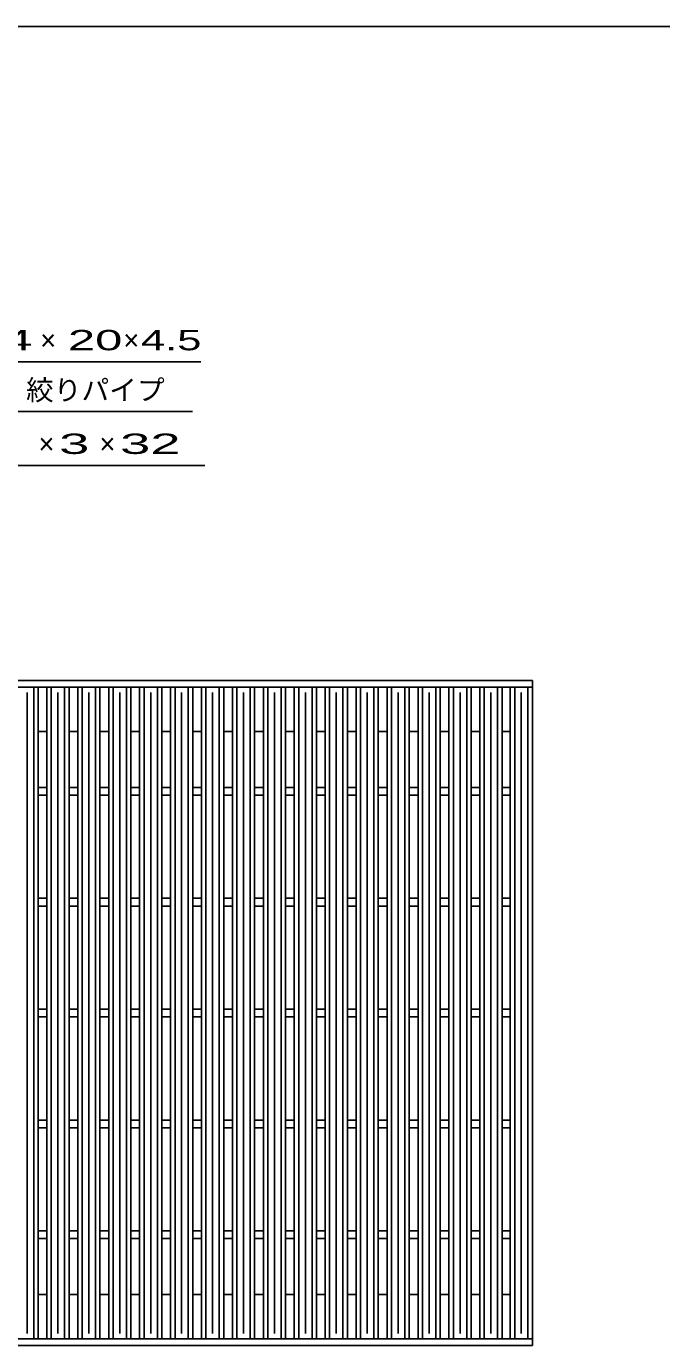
# Model space of a CAD drawing. Units: millimetres, scale not verified. Extents: x -1820 to 1736, y -1282 to 1048.
# Drawn here: x -874 to -301, y -142 to 1048 of the extents above; entities that cross this region are included whole.
import ezdxf
from ezdxf.enums import TextEntityAlignment as Align

# ---------------------------------------------------------------- set-up
doc = ezdxf.new("R2010")
doc.units = ezdxf.units.MM
doc.header["$LTSCALE"] = 10
for name, color, linetype, lineweight in [('CADPAC_LAYER_0000', 150, 'Continuous', 25), ('CADPAC_LAYER_0016', 3, 'Continuous', 25), ('CADPAC_LAYER_0022', 2, 'Continuous', 25)]:
    doc.layers.add(name, color=color, linetype=linetype, lineweight=lineweight)
doc.styles.add('ベクトル', font='')
doc.styles.get('ベクトル').set_extended_font_data('ベクトル')

msp = doc.modelspace()

# ---------------------------------------------------------------- linework, layer by layer
at = {"layer": 'CADPAC_LAYER_0000'}
msp.add_line((-1724, 1048.5), (1736, 1048.5), dxfattribs=at)
at = {"layer": 'CADPAC_LAYER_0016'}
for p, q in [((-1414, 458.5), (-418, 458.5)), ((-1414, 452.5), (-418, 452.5)), ((-883.9, 452.5), (-863.9, 452.5)), ((-867.9, -135.5), (-867.9, 452.5)), ((-863.9, -135.5), (-863.9, 452.5)), ((-856, -135.5), (-856, 452.5)), ((-856, 452.5), (-836, 452.5)), ((-852, -135.5), (-852, 452.5)), ((-840, -135.5), (-840, 452.5)), ((-836, -135.5), (-836, 452.5)), ((-828.1, -135.5), (-828.1, 452.5)), ((-828.1, 452.5), (-808.1, 452.5)), ((-824.1, -135.5), (-824.1, 452.5)), ((-812.1, -135.5), (-812.1, 452.5)), ((-808.1, -135.5), (-808.1, 452.5)), ((-800.2, -135.5), (-800.2, 452.5)), ((-800.2, 452.5), (-780.2, 452.5)), ((-796.2, -135.5), (-796.2, 452.5)), ((-784.2, -135.5), (-784.2, 452.5)), ((-780.2, -135.5), (-780.2, 452.5)), ((-772.3, -135.5), (-772.3, 452.5)), ((-772.3, 452.5), (-752.3, 452.5)), ((-768.3, -135.5), (-768.3, 452.5)), ((-756.3, -135.5), (-756.3, 452.5)), ((-752.3, -135.5), (-752.3, 452.5)), ((-744.4, -135.5), (-744.4, 452.5)), ((-744.4, 452.5), (-724.4, 452.5)), ((-740.4, -135.5), (-740.4, 452.5)), ((-728.4, -135.5), (-728.4, 452.5)), ((-724.4, -135.5), (-724.4, 452.5)), ((-716.5, -135.5), (-716.5, 452.5)), ((-716.5, 452.5), (-696.5, 452.5)), ((-712.5, -135.5), (-712.5, 452.5)), ((-700.5, -135.5), (-700.5, 452.5)), ((-696.5, -135.5), (-696.5, 452.5)), ((-688.6, -135.5), (-688.6, 452.5)), ((-688.6, 452.5), (-668.6, 452.5)), ((-684.6, -135.5), (-684.6, 452.5)), ((-672.6, -135.5), (-672.6, 452.5)), ((-668.6, -135.5), (-668.6, 452.5)), ((-660.7, -135.5), (-660.7, 452.5)), ((-660.7, 452.5), (-640.7, 452.5)), ((-656.7, -135.5), (-656.7, 452.5)), ((-644.7, -135.5), (-644.7, 452.5)), ((-640.7, -135.5), (-640.7, 452.5)), ((-632.8, -135.5), (-632.8, 452.5)), ((-632.8, 452.5), (-612.8, 452.5)), ((-628.8, -135.5), (-628.8, 452.5)), ((-616.8, -135.5), (-616.8, 452.5)), ((-612.8, -135.5), (-612.8, 452.5)), ((-604.9, -135.5), (-604.9, 452.5)), ((-604.9, 452.5), (-584.9, 452.5)), ((-600.9, -135.5), (-600.9, 452.5)), ((-588.9, -135.5), (-588.9, 452.5)), ((-584.9, -135.5), (-584.9, 452.5)), ((-577, -135.5), (-577, 452.5)), ((-577, 452.5), (-557, 452.5)), ((-573, -135.5), (-573, 452.5)), ((-561, -135.5), (-561, 452.5)), ((-557, -135.5), (-557, 452.5)), ((-549.1, -135.5), (-549.1, 452.5)), ((-549.1, 452.5), (-529.1, 452.5)), ((-545.1, -135.5), (-545.1, 452.5)), ((-533.1, -135.5), (-533.1, 452.5)), ((-529.1, -135.5), (-529.1, 452.5)), ((-521.2, -135.5), (-521.2, 452.5)), ((-521.2, 452.5), (-501.2, 452.5)), ((-517.2, -135.5), (-517.2, 452.5)), ((-505.2, -135.5), (-505.2, 452.5)), ((-501.2, -135.5), (-501.2, 452.5)), ((-493.3, -135.5), (-493.3, 452.5)), ((-493.3, 452.5), (-473.3, 452.5)), ((-489.3, -135.5), (-489.3, 452.5)), ((-477.3, -135.5), (-477.3, 452.5)), ((-473.3, -135.5), (-473.3, 452.5)), ((-465.4, -135.5), (-465.4, 452.5)), ((-465.4, 452.5), (-445.4, 452.5)), ((-461.4, -135.5), (-461.4, 452.5)), ((-449.4, -135.5), (-449.4, 452.5)), ((-445.4, -135.5), (-445.4, 452.5)), ((-438, -135.5), (-438, 452.5)), ((-438, 452.5), (-418, 452.5)), ((-434, -135.5), (-434, 452.5)), ((-422, -135.5), (-422, 452.5)), ((-418, 452.5), (-418, 458.5)), ((-418, -135.5), (-418, 452.5)), ((-873.9, -130.5), (-873.9, 447.5)), ((-846, -130.5), (-846, 447.5)), ((-818.1, -130.5), (-818.1, 447.5)), ((-790.2, -130.5), (-790.2, 447.5)), ((-762.3, -130.5), (-762.3, 447.5)), ((-734.4, -130.5), (-734.4, 447.5)), ((-706.5, -130.5), (-706.5, 447.5)), ((-678.6, -130.5), (-678.6, 447.5)), ((-650.7, -130.5), (-650.7, 447.5)), ((-622.8, -130.5), (-622.8, 447.5)), ((-594.9, -130.5), (-594.9, 447.5)), ((-567, -130.5), (-567, 447.5)), ((-539.1, -130.5), (-539.1, 447.5)), ((-511.2, -130.5), (-511.2, 447.5)), ((-483.3, -130.5), (-483.3, 447.5)), ((-455.4, -130.5), (-455.4, 447.5)), ((-428, -130.5), (-428, 447.5)), ((-863.9, 412.5), (-856, 412.5)), ((-836, 412.5), (-828.1, 412.5)), ((-808.1, 412.5), (-800.2, 412.5)), ((-780.2, 412.5), (-772.3, 412.5)), ((-752.3, 412.5), (-744.4, 412.5)), ((-724.4, 412.5), (-716.5, 412.5)), ((-696.5, 412.5), (-688.6, 412.5)), ((-668.6, 412.5), (-660.7, 412.5)), ((-640.7, 412.5), (-632.8, 412.5)), ((-612.8, 412.5), (-604.9, 412.5)), ((-584.9, 412.5), (-577, 412.5)), ((-557, 412.5), (-549.1, 412.5)), ((-529.1, 412.5), (-521.2, 412.5)), ((-501.2, 412.5), (-493.3, 412.5)), ((-473.3, 412.5), (-465.4, 412.5)), ((-445.4, 412.5), (-437.5, 412.5)), ((-863.9, 362), (-856, 362)), ((-836, 362), (-828.1, 362)), ((-808.1, 362), (-800.2, 362)), ((-780.2, 362), (-772.3, 362)), ((-752.3, 362), (-744.4, 362)), ((-724.4, 362), (-716.5, 362)), ((-696.5, 362), (-688.6, 362)), ((-668.6, 362), (-660.7, 362)), ((-640.7, 362), (-632.8, 362)), ((-612.8, 362), (-604.9, 362)), ((-584.9, 362), (-577, 362)), ((-557, 362), (-549.1, 362)), ((-529.1, 362), (-521.2, 362)), ((-501.2, 362), (-493.3, 362)), ((-473.3, 362), (-465.4, 362)), ((-445.4, 362), (-438, 362)), ((-863.9, 355), (-856, 355)), ((-836, 355), (-828.1, 355)), ((-808.1, 355), (-800.2, 355)), ((-780.2, 355), (-772.3, 355)), ((-752.3, 355), (-744.4, 355)), ((-724.4, 355), (-716.5, 355)), ((-696.5, 355), (-688.6, 355)), ((-668.6, 355), (-660.7, 355)), ((-640.7, 355), (-632.8, 355)), ((-612.8, 355), (-604.9, 355)), ((-584.9, 355), (-577, 355)), ((-557, 355), (-549.1, 355)), ((-529.1, 355), (-521.2, 355)), ((-501.2, 355), (-493.3, 355)), ((-473.3, 355), (-465.4, 355)), ((-445.4, 355), (-438, 355)), ((-863.9, 262), (-856, 262)), ((-836, 262), (-828.1, 262)), ((-808.1, 262), (-800.2, 262)), ((-780.2, 262), (-772.3, 262)), ((-752.3, 262), (-744.4, 262)), ((-724.4, 262), (-716.5, 262)), ((-696.5, 262), (-688.6, 262)), ((-668.6, 262), (-660.7, 262)), ((-640.7, 262), (-632.8, 262)), ((-612.8, 262), (-604.9, 262)), ((-584.9, 262), (-577, 262)), ((-557, 262), (-549.1, 262)), ((-529.1, 262), (-521.2, 262)), ((-501.2, 262), (-493.3, 262)), ((-473.3, 262), (-465.4, 262)), ((-445.4, 262), (-438, 262)), ((-863.9, 255), (-856, 255)), ((-836, 255), (-828.1, 255)), ((-808.1, 255), (-800.2, 255)), ((-780.2, 255), (-772.3, 255)), ((-752.3, 255), (-744.4, 255)), ((-724.4, 255), (-716.5, 255)), ((-696.5, 255), (-688.6, 255)), ((-668.6, 255), (-660.7, 255)), ((-640.7, 255), (-632.8, 255)), ((-612.8, 255), (-604.9, 255)), ((-584.9, 255), (-577, 255)), ((-557, 255), (-549.1, 255)), ((-529.1, 255), (-521.2, 255)), ((-501.2, 255), (-493.3, 255)), ((-473.3, 255), (-465.4, 255)), ((-445.4, 255), (-438, 255)), ((-863.9, 162), (-856, 162)), ((-863.9, 155), (-856, 155)), ((-836, 162), (-828.1, 162)), ((-836, 155), (-828.1, 155)), ((-808.1, 162), (-800.2, 162)), ((-808.1, 155), (-800.2, 155)), ((-780.2, 162), (-772.3, 162)), ((-780.2, 155), (-772.3, 155)), ((-752.3, 162), (-744.4, 162)), ((-752.3, 155), (-744.4, 155)), ((-724.4, 162), (-716.5, 162)), ((-724.4, 155), (-716.5, 155)), ((-696.5, 162), (-688.6, 162)), ((-696.5, 155), (-688.6, 155)), ((-668.6, 162), (-660.7, 162)), ((-668.6, 155), (-660.7, 155)), ((-640.7, 162), (-632.8, 162)), ((-640.7, 155), (-632.8, 155)), ((-612.8, 162), (-604.9, 162)), ((-612.8, 155), (-604.9, 155)), ((-584.9, 162), (-577, 162)), ((-584.9, 155), (-577, 155)), ((-557, 162), (-549.1, 162)), ((-557, 155), (-549.1, 155)), ((-529.1, 162), (-521.2, 162)), ((-529.1, 155), (-521.2, 155)), ((-501.2, 162), (-493.3, 162)), ((-501.2, 155), (-493.3, 155)), ((-473.3, 162), (-465.4, 162)), ((-473.3, 155), (-465.4, 155)), ((-445.4, 162), (-438, 162)), ((-445.4, 155), (-438, 155)), ((-863.9, 62), (-856, 62)), ((-836, 62), (-828.1, 62)), ((-808.1, 62), (-800.2, 62)), ((-780.2, 62), (-772.3, 62)), ((-752.3, 62), (-744.4, 62)), ((-724.4, 62), (-716.5, 62)), ((-696.5, 62), (-688.6, 62)), ((-668.6, 62), (-660.7, 62)), ((-640.7, 62), (-632.8, 62)), ((-612.8, 62), (-604.9, 62)), ((-584.9, 62), (-577, 62)), ((-557, 62), (-549.1, 62)), ((-529.1, 62), (-521.2, 62)), ((-501.2, 62), (-493.3, 62)), ((-473.3, 62), (-465.4, 62)), ((-445.4, 62), (-438, 62)), ((-863.9, 55), (-856, 55)), ((-836, 55), (-828.1, 55)), ((-808.1, 55), (-800.2, 55)), ((-780.2, 55), (-772.3, 55)), ((-752.3, 55), (-744.4, 55)), ((-724.4, 55), (-716.5, 55)), ((-696.5, 55), (-688.6, 55)), ((-668.6, 55), (-660.7, 55)), ((-640.7, 55), (-632.8, 55)), ((-612.8, 55), (-604.9, 55)), ((-584.9, 55), (-577, 55)), ((-557, 55), (-549.1, 55)), ((-529.1, 55), (-521.2, 55)), ((-501.2, 55), (-493.3, 55)), ((-473.3, 55), (-465.4, 55)), ((-445.4, 55), (-438, 55)), ((-863.9, -38), (-856, -38)), ((-863.9, -45), (-856, -45)), ((-836, -38), (-828.1, -38)), ((-836, -45), (-828.1, -45)), ((-808.1, -38), (-800.2, -38)), ((-808.1, -45), (-800.2, -45)), ((-780.2, -38), (-772.3, -38)), ((-780.2, -45), (-772.3, -45)), ((-752.3, -38), (-744.4, -38)), ((-752.3, -45), (-744.4, -45)), ((-724.4, -38), (-716.5, -38)), ((-724.4, -45), (-716.5, -45)), ((-696.5, -38), (-688.6, -38)), ((-696.5, -45), (-688.6, -45)), ((-668.6, -38), (-660.7, -38)), ((-668.6, -45), (-660.7, -45)), ((-640.7, -38), (-632.8, -38)), ((-640.7, -45), (-632.8, -45)), ((-612.8, -38), (-604.9, -38)), ((-612.8, -45), (-604.9, -45)), ((-584.9, -38), (-577, -38)), ((-584.9, -45), (-577, -45)), ((-557, -38), (-549.1, -38)), ((-557, -45), (-549.1, -45)), ((-529.1, -38), (-521.2, -38)), ((-529.1, -45), (-521.2, -45)), ((-501.2, -38), (-493.3, -38)), ((-501.2, -45), (-493.3, -45)), ((-473.3, -38), (-465.4, -38)), ((-473.3, -45), (-465.4, -45)), ((-445.4, -38), (-438, -38)), ((-445.4, -45), (-438, -45)), ((-863.9, -95.5), (-856, -95.5)), ((-836, -95.5), (-828.1, -95.5)), ((-808.1, -95.5), (-800.2, -95.5)), ((-780.2, -95.5), (-772.3, -95.5)), ((-752.3, -95.5), (-744.4, -95.5)), ((-724.4, -95.5), (-716.5, -95.5)), ((-696.5, -95.5), (-688.6, -95.5)), ((-668.6, -95.5), (-660.7, -95.5)), ((-640.7, -95.5), (-632.8, -95.5)), ((-612.8, -95.5), (-604.9, -95.5)), ((-584.9, -95.5), (-577, -95.5)), ((-557, -95.5), (-549.1, -95.5)), ((-529.1, -95.5), (-521.2, -95.5)), ((-501.2, -95.5), (-493.3, -95.5)), ((-473.3, -95.5), (-465.4, -95.5)), ((-445.4, -95.5), (-437.5, -95.5)), ((-1414, -135.5), (-418, -135.5)), ((-1414, -141.5), (-418, -141.5)), ((-883.9, -135.5), (-863.9, -135.5)), ((-856, -135.5), (-836, -135.5)), ((-828.1, -135.5), (-808.1, -135.5)), ((-800.2, -135.5), (-780.2, -135.5)), ((-772.3, -135.5), (-752.3, -135.5)), ((-744.4, -135.5), (-724.4, -135.5)), ((-716.5, -135.5), (-696.5, -135.5)), ((-688.6, -135.5), (-668.6, -135.5)), ((-660.7, -135.5), (-640.7, -135.5)), ((-632.8, -135.5), (-612.8, -135.5)), ((-604.9, -135.5), (-584.9, -135.5)), ((-577, -135.5), (-557, -135.5)), ((-549.1, -135.5), (-529.1, -135.5)), ((-521.2, -135.5), (-501.2, -135.5)), ((-493.3, -135.5), (-473.3, -135.5)), ((-465.4, -135.5), (-445.4, -135.5)), ((-438, -135.5), (-418, -135.5)), ((-418, -141.5), (-418, -135.5))]:
    msp.add_line(p, q, dxfattribs=at)
at = {"layer": 'CADPAC_LAYER_0022', "color": 4}
for p, q in [((-1177, 746), (-717, 746)), ((-1164.75, 701), (-724.75, 701)), ((-1153.55, 652.5), (-713.55, 652.5))]:
    msp.add_line(p, q, dxfattribs=at)

# ---------------------------------------------------------------- texts
at = {"layer": 'CADPAC_LAYER_0022', "style": 'ベクトル'}
for s, width, p in [(' 44 ', 2, (-937, 765.5)), ('20', 1.8, (-837, 765.5)), (' 4.5 ', 1.6, (-782, 765.5)), (' 3 ', 2, (-858.55, 672)), (' 32 ', 2, (-803.55, 672))]:
    msp.add_text(s, height=18.33, dxfattribs=dict(at, width=width)).set_placement(p, align=Align.MIDDLE_LEFT)
for s, p in [('×', (-862, 765.5)), ('×', (-787, 765.5)), ('絞りパイプ', (-874.75, 720.5)), ('×', (-863.55, 672)), ('×', (-808.55, 672))]:
    msp.add_text(s, height=18.33, dxfattribs=at).set_placement(p, align=Align.MIDDLE_LEFT)

doc.saveas('drawing.dxf')
